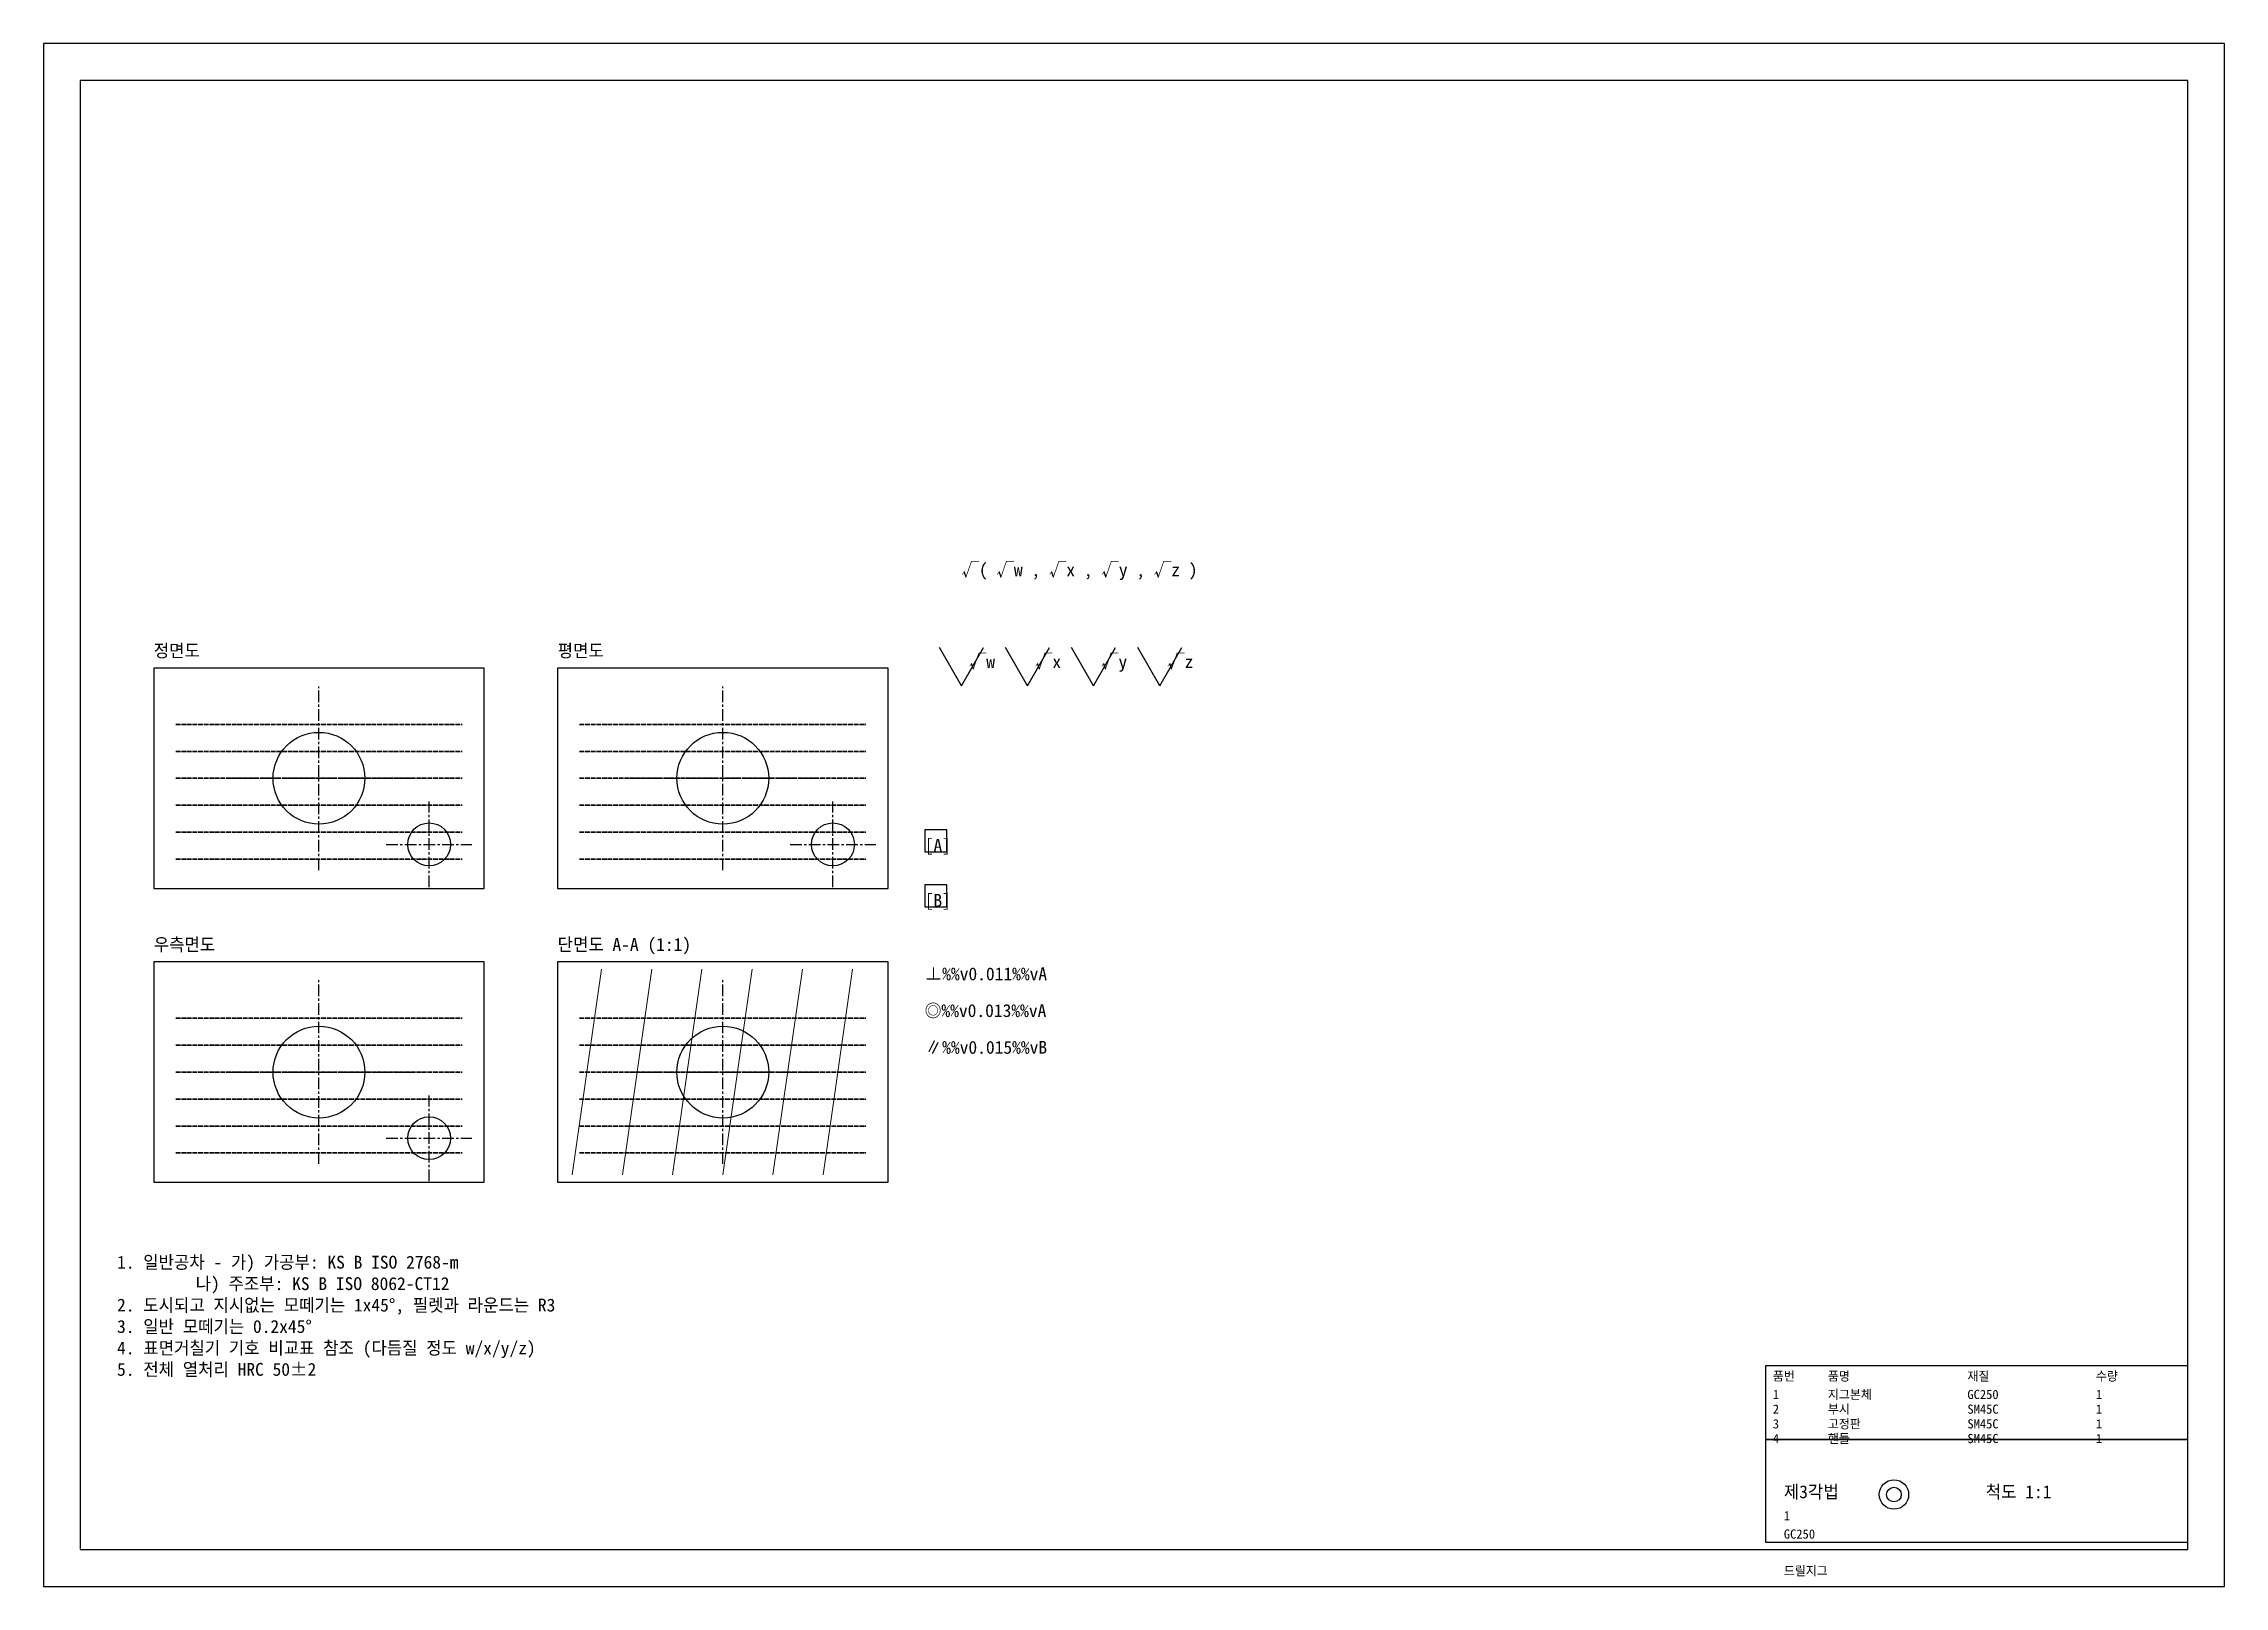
# Model space of a CAD drawing. Header units: millimetres. Extents: x 0 to 594, y 0 to 420.
import ezdxf

# ---------------------------------------------------------------- set-up
doc = ezdxf.new("R2010")
doc.units = ezdxf.units.MM
doc.linetypes.add('CENTER', pattern=[5.08, 3.175, -0.635, 0.635, -0.635])
doc.linetypes.add('DASHED', pattern=[1.524, 1.27, -0.254])
for name, color, linetype, lineweight in [('CENTER', 7, 'CENTER', 25), ('HATCH', 7, 'Continuous', 18), ('은선', 7, 'DASHED', 35)]:
    doc.layers.add(name, color=color, linetype=linetype, lineweight=lineweight)

# ---------------------------------------------------------------- blocks, each defined once
blk = doc.blocks.new('TITLE')
for tag, p in [('PART_NUMBER', (0, 0)), ('MATERIAL', (0, -5)), ('DESIGNER', (0, -10)), ('DESCRIPTION', (0, -15))]:
    blk.add_attdef(tag, p, '', height=2.5)
blk = doc.blocks.new('*U1')
blk.add_blockref('TITLE', (0, 0)).add_auto_attribs({'PART_NUMBER': '1', 'MATERIAL': 'GC250', 'DESCRIPTION': '드릴지그'})

msp = doc.modelspace()

# ---------------------------------------------------------------- linework, layer by layer
for p, q in [((250, 245.2), (244, 255.59)), ((250, 245.2), (256, 255.59)), ((268, 245.2), (262, 255.59)), ((268, 245.2), (274, 255.59)), ((286, 245.2), (280, 255.59)), ((286, 245.2), (292, 255.59)), ((304, 245.2), (298, 255.59)), ((304, 245.2), (310, 255.59))]:
    msp.add_line(p, q)
for points in [[(0, 0), (594, 0), (594, 420), (0, 420)], [(10, 10), (584, 10), (584, 410), (10, 410)], [(30, 190), (120, 190), (120, 250), (30, 250)], [(140, 190), (230, 190), (230, 250), (140, 250)], [(240, 200), (246, 200), (246, 206), (240, 206)], [(240, 185), (246, 185), (246, 191), (240, 191)], [(30, 110), (120, 110), (120, 170), (30, 170)], [(140, 110), (230, 110), (230, 170), (140, 170)], [(469, 40), (584, 40), (584, 60), (469, 60)], [(469, 12), (584, 12), (584, 40), (469, 40)]]:
    msp.add_lwpolyline(points, close=True)
for centre, radius in [((75, 220), 12.5), ((185, 220), 12.5), ((105, 202), 5.83), ((215, 202), 5.83), ((75, 140), 12.5), ((185, 140), 12.5), ((105, 122), 5.83), ((504, 25), 4), ((504, 25), 2)]:
    msp.add_circle(centre, radius)
at = {"layer": 'CENTER'}
for p, q in [((75, 195), (75, 245)), ((185, 195), (185, 245)), ((50, 220), (100, 220)), ((160, 220), (210, 220)), ((105, 190.33), (105, 213.67)), ((215, 190.33), (215, 213.67)), ((93.33, 202), (116.67, 202)), ((203.33, 202), (226.67, 202)), ((75, 115), (75, 165)), ((185, 115), (185, 165)), ((50, 140), (100, 140)), ((160, 140), (210, 140)), ((105, 110.33), (105, 133.67)), ((93.33, 122), (116.67, 122))]:
    msp.add_line(p, q, dxfattribs=at)
at = {"layer": 'HATCH'}
for p, q in [((144, 112), (152, 168)), ((157.67, 112), (165.67, 168)), ((171.33, 112), (179.33, 168)), ((185, 112), (193, 168)), ((198.67, 112), (206.67, 168)), ((212.33, 112), (220.33, 168))]:
    msp.add_line(p, q, dxfattribs=at)
at = {"layer": '은선'}
for p, q in [((36, 234.67), (114, 234.67)), ((146, 234.67), (224, 234.67)), ((36, 227.33), (114, 227.33)), ((146, 227.33), (224, 227.33)), ((36, 220), (114, 220)), ((146, 220), (224, 220)), ((36, 212.67), (114, 212.67)), ((146, 212.67), (224, 212.67)), ((36, 205.33), (114, 205.33)), ((146, 205.33), (224, 205.33)), ((36, 198), (114, 198)), ((146, 198), (224, 198)), ((36, 154.67), (114, 154.67)), ((146, 154.67), (224, 154.67)), ((36, 147.33), (114, 147.33)), ((146, 147.33), (224, 147.33)), ((36, 140), (114, 140)), ((146, 140), (224, 140)), ((36, 132.67), (114, 132.67)), ((146, 132.67), (224, 132.67)), ((36, 125.33), (114, 125.33)), ((146, 125.33), (224, 125.33)), ((36, 118), (114, 118)), ((146, 118), (224, 118))]:
    msp.add_line(p, q, dxfattribs=at)

# ---------------------------------------------------------------- block references
msp.add_blockref('*U1', (474, 18))

# ---------------------------------------------------------------- texts
for s, height, p in [('√( √w , √x , √y , √z )', 3.5, (250, 275)), ('정면도', 3.5, (30, 253)), ('평면도', 3.5, (140, 253)), ('√w', 3.5, (252, 250)), ('√x', 3.5, (270, 250)), ('√y', 3.5, (288, 250)), ('√z', 3.5, (306, 250)), ('[A]', 3.5, (240, 200)), ('[B]', 3.5, (240, 185)), ('우측면도', 3.5, (30, 173)), ('단면도 A-A (1:1)', 3.5, (140, 173)), ('⊥%%v0.011%%vA', 3.5, (240, 165)), ('◎%%v0.013%%vA', 3.5, (240, 155)), ('∥%%v0.015%%vB', 3.5, (240, 145)), ('품번', 2.5, (471, 56)), ('품명', 2.5, (486, 56)), ('지그본체', 2.5, (486, 51)), ('재질', 2.5, (524, 56)), ('GC250', 2.5, (524, 51)), ('수량', 2.5, (559, 56)), ('2', 2.5, (471, 47)), ('1', 2.5, (471, 51)), ('부시', 2.5, (486, 47)), ('SM45C', 2.5, (524, 47)), ('1', 2.5, (559, 51)), ('1', 2.5, (559, 47)), ('3', 2.5, (471, 43)), ('핸들', 2.5, (486, 39)), ('고정판', 2.5, (486, 43)), ('SM45C', 2.5, (524, 43)), ('1', 2.5, (559, 43)), ('4', 2.5, (471, 39)), ('SM45C', 2.5, (524, 39)), ('1', 2.5, (559, 39)), ('제3각법', 3.5, (474, 24)), ('척도 1:1', 3.5, (529, 24))]:
    msp.add_text(s, height=height).set_placement(p)
at = {"insert": (20, 90), "char_height": 3.5, "attachment_point": 1}
msp.add_mtext('1. 일반공차 - 가) 가공부: KS B ISO 2768-m\\P         나) 주조부: KS B ISO 8062-CT12\\P2. 도시되고 지시없는 모떼기는 1x45°, 필렛과 라운드는 R3\\P3. 일반 모떼기는 0.2x45°\\P4. 표면거칠기 기호 비교표 참조 (다듬질 정도 w/x/y/z)\\P5. 전체 열처리 HRC 50±2', dxfattribs=at)

doc.saveas('drawing.dxf')
